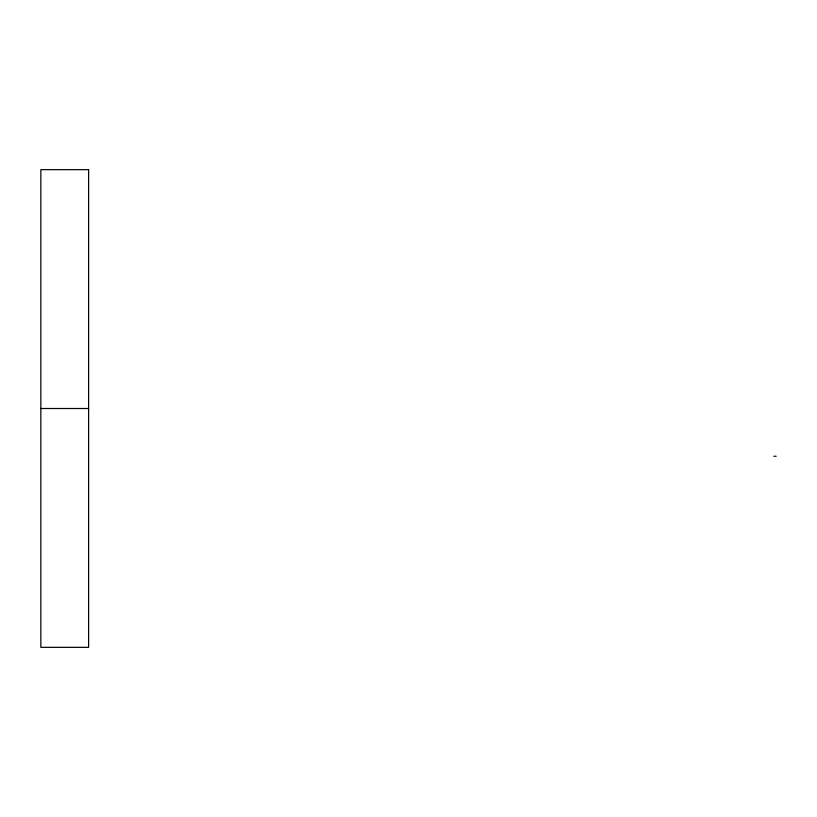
<?xml version="1.0" encoding="UTF-8"?>
<svg xmlns="http://www.w3.org/2000/svg" width="817" height="817" viewBox="0 0 817 817"><rect width="100%" height="100%" fill="white"/><g stroke="black" fill="none" stroke-linecap="round" stroke-linejoin="round"><path stroke-width="1.23" d="M40.85 408.5L88.614 408.5M773.873 456.264L776.15 456.264M88.614 169.66L40.85 169.66L40.85 647.34L88.614 647.34L88.614 169.66"/></g></svg>
